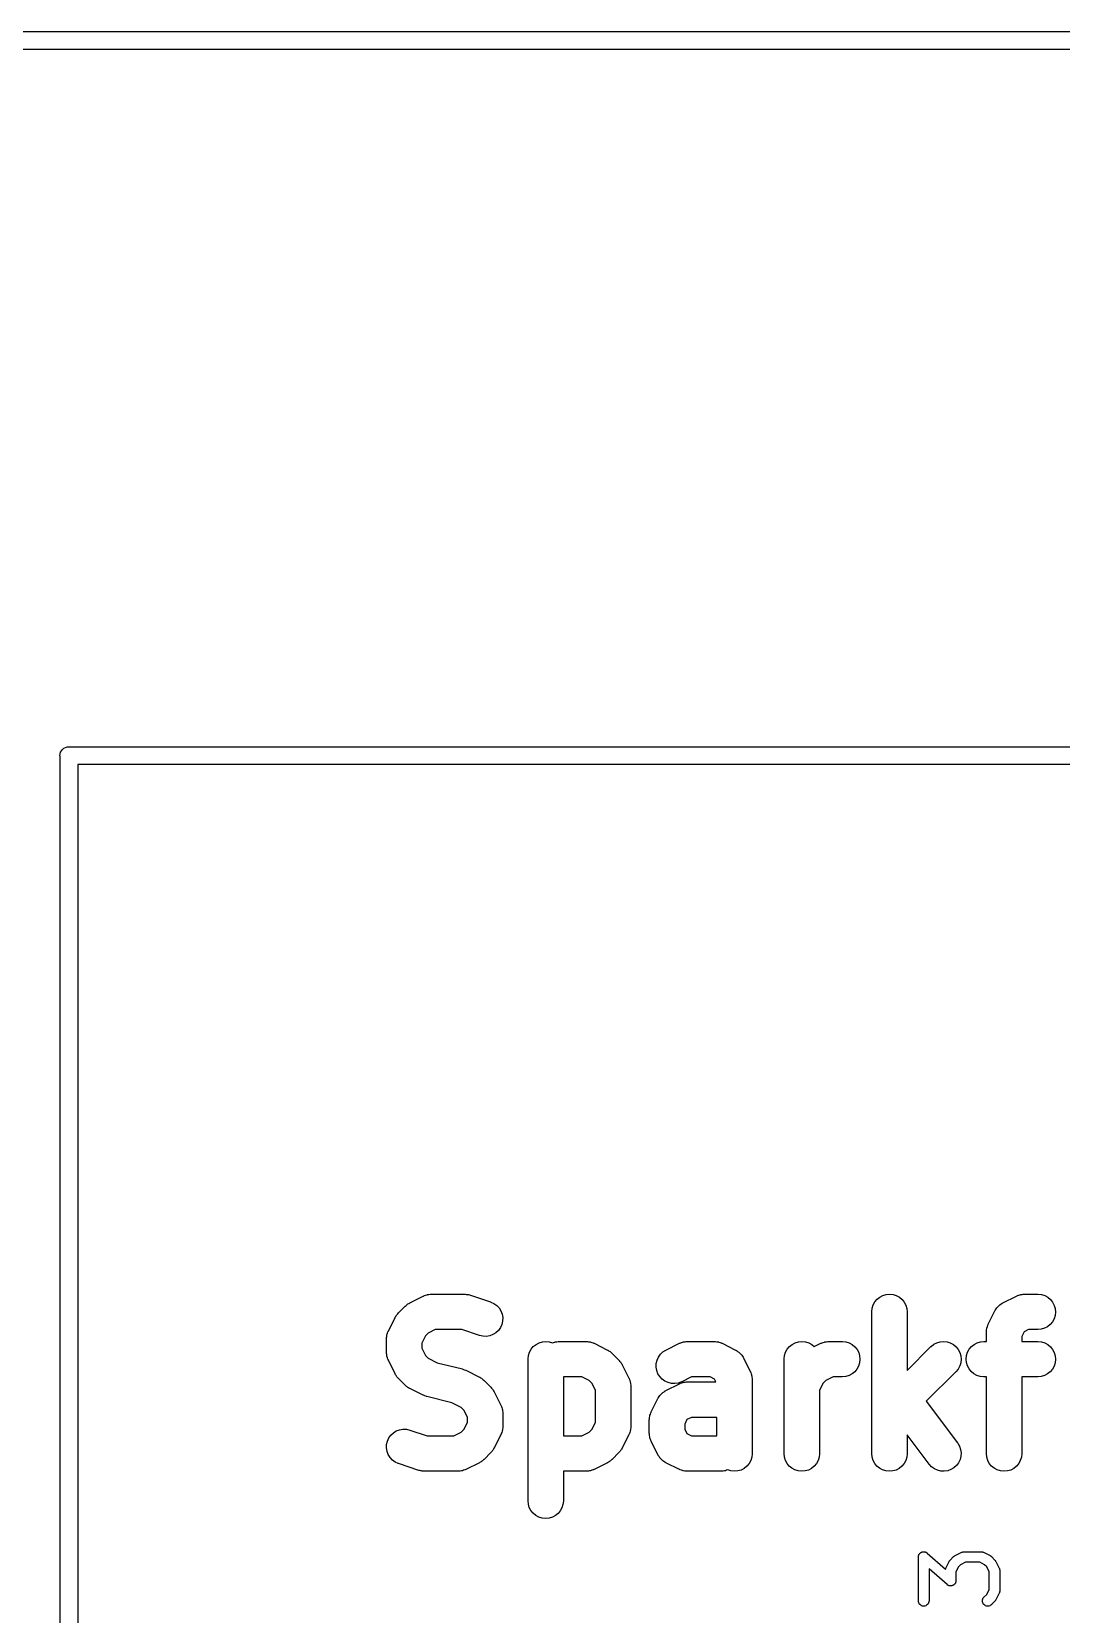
# Model space of a CAD drawing. Extents: x -0.43 to 1.15, y -0.05 to 0.65.
# Drawn here: x 0.2429 to 0.472, y 0.3 to 0.652 of the extents above; entities that cross this region are included whole.
import ezdxf

# ---------------------------------------------------------------- set-up
doc = ezdxf.new("R2010")
doc.units = 0
doc.header["$MEASUREMENT"] = 0
doc.layers.add('BLACK', color=7, linetype='CONTINUOUS')

msp = doc.modelspace()

# ---------------------------------------------------------------- linework, layer by layer
at = {"layer": 'BLACK', "linetype": 'CONTINUOUS'}
for p, q in [((-0.1499, 0.65197), (1.1499, 0.65197)), ((1.14803, 0.64803), (-0.14803, 0.64803)), ((0.25008, 0.49259), (0.25042, 0.49277)), ((0.25042, 0.49277), (0.25079, 0.49289)), ((0.25079, 0.49289), (0.25109, 0.49291)), ((0.25109, 0.49291), (0.25118, 0.49292)), ((0.25118, 0.49292), (0.25128, 0.49291)), ((0.25128, 0.49291), (0.60941, 0.49291)), ((0.2492, 0.49095), (0.24924, 0.49133)), ((0.24921, 0.49085), (0.2492, 0.49095)), ((0.24921, 0.10915), (0.24921, 0.49085)), ((0.24924, 0.49133), (0.24935, 0.4917)), ((0.24935, 0.4917), (0.24954, 0.49204)), ((0.24954, 0.49204), (0.24978, 0.49234)), ((0.24978, 0.49234), (0.25008, 0.49259)), ((0.60805, 0.48898), (0.25315, 0.48898)), ((0.25315, 0.48898), (0.25315, 0.11102)), ((0.32702, 0.36927), (0.33002, 0.37077)), ((0.33002, 0.37077), (0.33007, 0.37079)), ((0.33007, 0.37079), (0.33017, 0.37083)), ((0.33017, 0.37083), (0.33028, 0.37089)), ((0.33028, 0.37089), (0.33054, 0.37097)), ((0.33054, 0.37097), (0.33079, 0.37106)), ((0.33079, 0.37106), (0.3309, 0.37108)), ((0.3309, 0.37108), (0.33101, 0.37111)), ((0.33101, 0.37111), (0.33128, 0.37114)), ((0.33128, 0.37114), (0.33155, 0.37118)), ((0.33155, 0.37118), (0.33166, 0.37117)), ((0.33166, 0.37117), (0.33178, 0.37118)), ((0.33178, 0.37118), (0.33928, 0.37118)), ((0.33928, 0.37118), (0.33933, 0.37118)), ((0.33933, 0.37118), (0.33955, 0.37116)), ((0.33955, 0.37116), (0.33977, 0.37115)), ((0.33977, 0.37115), (0.33993, 0.37112)), ((0.33993, 0.37112), (0.34009, 0.3711)), ((0.34009, 0.3711), (0.34031, 0.37103)), ((0.34031, 0.37103), (0.34052, 0.37098)), ((0.34052, 0.37098), (0.34502, 0.36948)), ((0.43052, 0.36947), (0.43101, 0.37006)), ((0.43101, 0.37006), (0.43161, 0.37054)), ((0.43161, 0.37054), (0.43229, 0.3709)), ((0.43229, 0.3709), (0.43303, 0.37111)), ((0.43303, 0.37111), (0.43379, 0.37118)), ((0.43379, 0.37118), (0.43456, 0.3711)), ((0.43456, 0.3711), (0.43529, 0.37088)), ((0.43529, 0.37088), (0.43597, 0.37051)), ((0.43597, 0.37051), (0.43656, 0.37002)), ((0.43656, 0.37002), (0.43704, 0.36943)), ((0.459, 0.36927), (0.462, 0.37077)), ((0.462, 0.37077), (0.46205, 0.37079)), ((0.46205, 0.37079), (0.46216, 0.37083)), ((0.46216, 0.37083), (0.46226, 0.37089)), ((0.46226, 0.37089), (0.46252, 0.37097)), ((0.46252, 0.37097), (0.46277, 0.37106)), ((0.46277, 0.37106), (0.46288, 0.37108)), ((0.46288, 0.37108), (0.463, 0.37111)), ((0.463, 0.37111), (0.46326, 0.37114)), ((0.46326, 0.37114), (0.46353, 0.37118)), ((0.46353, 0.37118), (0.46364, 0.37117)), ((0.46364, 0.37117), (0.46376, 0.37118)), ((0.46376, 0.37118), (0.46676, 0.37118)), ((0.46676, 0.37118), (0.46681, 0.37118)), ((0.46681, 0.37118), (0.46758, 0.3711)), ((0.46758, 0.3711), (0.46831, 0.37087)), ((0.46831, 0.37087), (0.46898, 0.3705)), ((0.46898, 0.3705), (0.46957, 0.37)), ((0.46957, 0.37), (0.47006, 0.3694)), ((0.32376, 0.36601), (0.32378, 0.36606)), ((0.32378, 0.36606), (0.3239, 0.36624)), ((0.3239, 0.36624), (0.32401, 0.36644)), ((0.32401, 0.36644), (0.32411, 0.36656)), ((0.32411, 0.36656), (0.3242, 0.3667)), ((0.3242, 0.3667), (0.32435, 0.36686)), ((0.32435, 0.36686), (0.32449, 0.36703)), ((0.32449, 0.36703), (0.32599, 0.36853)), ((0.32599, 0.36853), (0.32603, 0.36857)), ((0.32603, 0.36857), (0.32621, 0.36871)), ((0.32621, 0.36871), (0.32637, 0.36886)), ((0.32637, 0.36886), (0.3265, 0.36895)), ((0.3265, 0.36895), (0.32663, 0.36905)), ((0.32663, 0.36905), (0.32683, 0.36915)), ((0.32683, 0.36915), (0.32702, 0.36927)), ((0.34502, 0.36948), (0.34507, 0.36946)), ((0.34507, 0.36946), (0.34577, 0.36914)), ((0.34577, 0.36914), (0.34639, 0.36869)), ((0.34639, 0.36869), (0.34691, 0.36813)), ((0.34691, 0.36813), (0.34731, 0.36747)), ((0.34731, 0.36747), (0.34758, 0.36675)), ((0.34758, 0.36675), (0.3477, 0.36599)), ((0.42983, 0.3673), (0.42991, 0.36807)), ((0.42983, 0.36725), (0.42983, 0.3673)), ((0.42983, 0.33575), (0.42983, 0.36725)), ((0.42991, 0.36807), (0.43015, 0.3688)), ((0.43015, 0.3688), (0.43052, 0.36947)), ((0.43704, 0.36943), (0.4374, 0.36875)), ((0.4374, 0.36875), (0.43763, 0.36801)), ((0.43763, 0.36801), (0.4377, 0.36725)), ((0.4377, 0.36725), (0.4377, 0.35426)), ((0.45574, 0.36451), (0.45724, 0.36751)), ((0.45724, 0.36751), (0.45726, 0.36756)), ((0.45726, 0.36756), (0.45731, 0.36763)), ((0.45731, 0.36763), (0.45735, 0.36771)), ((0.45735, 0.36771), (0.45752, 0.36795)), ((0.45752, 0.36795), (0.45768, 0.3682)), ((0.45768, 0.3682), (0.45774, 0.36826)), ((0.45774, 0.36826), (0.45779, 0.36833)), ((0.45779, 0.36833), (0.45801, 0.36854)), ((0.45801, 0.36854), (0.45822, 0.36875)), ((0.45822, 0.36875), (0.45829, 0.3688)), ((0.45829, 0.3688), (0.45835, 0.36886)), ((0.45835, 0.36886), (0.4586, 0.36902)), ((0.4586, 0.36902), (0.45885, 0.36919)), ((0.45885, 0.36919), (0.45893, 0.36922)), ((0.45893, 0.36922), (0.459, 0.36927)), ((0.47006, 0.3694), (0.47041, 0.36872)), ((0.47062, 0.36646), (0.47039, 0.36572)), ((0.47041, 0.36872), (0.47063, 0.36799)), ((0.4707, 0.36722), (0.47062, 0.36646)), ((0.47063, 0.36799), (0.4707, 0.36722)), ((0.32198, 0.36229), (0.32208, 0.36254)), ((0.32208, 0.36254), (0.32216, 0.3628)), ((0.32216, 0.3628), (0.32221, 0.3629)), ((0.32221, 0.3629), (0.32226, 0.36301)), ((0.32226, 0.36301), (0.32376, 0.36601)), ((0.33271, 0.36331), (0.33111, 0.36251)), ((0.33864, 0.36331), (0.33271, 0.36331)), ((0.34253, 0.36201), (0.33864, 0.36331)), ((0.34618, 0.36263), (0.34552, 0.36222)), ((0.34674, 0.36315), (0.34618, 0.36263)), ((0.34718, 0.36378), (0.34674, 0.36315)), ((0.3475, 0.36448), (0.34718, 0.36378)), ((0.34768, 0.36523), (0.3475, 0.36448)), ((0.3477, 0.36599), (0.34768, 0.36523)), ((0.45532, 0.3628), (0.45534, 0.36292)), ((0.45532, 0.36275), (0.45532, 0.3628)), ((0.45532, 0.36069), (0.45532, 0.36275)), ((0.45533, 0.36303), (0.45538, 0.3633)), ((0.45534, 0.36292), (0.45533, 0.36303)), ((0.45538, 0.3633), (0.45541, 0.36357)), ((0.45541, 0.36357), (0.45544, 0.36368)), ((0.45544, 0.36368), (0.45547, 0.36379)), ((0.45547, 0.36379), (0.45556, 0.36404)), ((0.45556, 0.36404), (0.45564, 0.3643)), ((0.45564, 0.3643), (0.4557, 0.3644)), ((0.4557, 0.3644), (0.45574, 0.36451)), ((0.4637, 0.36281), (0.4632, 0.36182)), ((0.46469, 0.36331), (0.4637, 0.36281)), ((0.46676, 0.36331), (0.46469, 0.36331)), ((0.46753, 0.36339), (0.46676, 0.36331)), ((0.46826, 0.36361), (0.46753, 0.36339)), ((0.46894, 0.36397), (0.46826, 0.36361)), ((0.46953, 0.36445), (0.46894, 0.36397)), ((0.47002, 0.36505), (0.46953, 0.36445)), ((0.47039, 0.36572), (0.47002, 0.36505)), ((0.32184, 0.3613), (0.32185, 0.36142)), ((0.32184, 0.36125), (0.32184, 0.3613)), ((0.32184, 0.35825), (0.32184, 0.36125)), ((0.32185, 0.36153), (0.3219, 0.3618)), ((0.32185, 0.36142), (0.32185, 0.36153)), ((0.3219, 0.3618), (0.32193, 0.36207)), ((0.32193, 0.36207), (0.32196, 0.36218)), ((0.32196, 0.36218), (0.32198, 0.36229)), ((0.33051, 0.36192), (0.32971, 0.36032)), ((0.32971, 0.36032), (0.32971, 0.35918)), ((0.32971, 0.35918), (0.33051, 0.35758)), ((0.33111, 0.36251), (0.33051, 0.36192)), ((0.34328, 0.36184), (0.34253, 0.36201)), ((0.34405, 0.36182), (0.34328, 0.36184)), ((0.34481, 0.36195), (0.34405, 0.36182)), ((0.34552, 0.36222), (0.34481, 0.36195)), ((0.35403, 0.35897), (0.35452, 0.35956)), ((0.35452, 0.35956), (0.35512, 0.36004)), ((0.35512, 0.36004), (0.3558, 0.3604)), ((0.3558, 0.3604), (0.35654, 0.36062)), ((0.35654, 0.36062), (0.3573, 0.36069)), ((0.3573, 0.36069), (0.35807, 0.36061)), ((0.35807, 0.36061), (0.35877, 0.36039)), ((0.35877, 0.36039), (0.35903, 0.36047)), ((0.35877, 0.36039), (0.35877, 0.36039)), ((0.35903, 0.36047), (0.35928, 0.36056)), ((0.35928, 0.36056), (0.3594, 0.36058)), ((0.3594, 0.36058), (0.35951, 0.36061)), ((0.35951, 0.36061), (0.35978, 0.36064)), ((0.35978, 0.36064), (0.36004, 0.36068)), ((0.36004, 0.36068), (0.36016, 0.36068)), ((0.36016, 0.36068), (0.36027, 0.36069)), ((0.36027, 0.36069), (0.36627, 0.36069)), ((0.36627, 0.36069), (0.36633, 0.36069)), ((0.36633, 0.36069), (0.36644, 0.36067)), ((0.36644, 0.36067), (0.36656, 0.36068)), ((0.36656, 0.36068), (0.36682, 0.36063)), ((0.36682, 0.36063), (0.36709, 0.3606)), ((0.36709, 0.3606), (0.3672, 0.36057)), ((0.3672, 0.36057), (0.36732, 0.36055)), ((0.36732, 0.36055), (0.36757, 0.36045)), ((0.36757, 0.36045), (0.36782, 0.36037)), ((0.36782, 0.36037), (0.36793, 0.36031)), ((0.36793, 0.36031), (0.36803, 0.36027)), ((0.36803, 0.36027), (0.37103, 0.35877)), ((0.38401, 0.35877), (0.38701, 0.36027)), ((0.38701, 0.36027), (0.38706, 0.36029)), ((0.38706, 0.36029), (0.38717, 0.36034)), ((0.38717, 0.36034), (0.38727, 0.36039)), ((0.38727, 0.36039), (0.38753, 0.36047)), ((0.38753, 0.36047), (0.38778, 0.36056)), ((0.38778, 0.36056), (0.38789, 0.36058)), ((0.38789, 0.36058), (0.388, 0.36061)), ((0.388, 0.36061), (0.38827, 0.36064)), ((0.38827, 0.36064), (0.38854, 0.36068)), ((0.38854, 0.36068), (0.38865, 0.36068)), ((0.38865, 0.36068), (0.38877, 0.36069)), ((0.38877, 0.36069), (0.39477, 0.36069)), ((0.39477, 0.36069), (0.39482, 0.36069)), ((0.39482, 0.36069), (0.39494, 0.36067)), ((0.39494, 0.36067), (0.39505, 0.36068)), ((0.39505, 0.36068), (0.39532, 0.36063)), ((0.39532, 0.36063), (0.39559, 0.3606)), ((0.39559, 0.3606), (0.3957, 0.36057)), ((0.3957, 0.36057), (0.39581, 0.36055)), ((0.39581, 0.36055), (0.39606, 0.36045)), ((0.39606, 0.36045), (0.39632, 0.36037)), ((0.39632, 0.36037), (0.39642, 0.36031)), ((0.39642, 0.36031), (0.39653, 0.36027)), ((0.39653, 0.36027), (0.39953, 0.35877)), ((0.41102, 0.35897), (0.41151, 0.35956)), ((0.41151, 0.35956), (0.41211, 0.36004)), ((0.41211, 0.36004), (0.41279, 0.3604)), ((0.41279, 0.3604), (0.41353, 0.36062)), ((0.41353, 0.36062), (0.41429, 0.36069)), ((0.41429, 0.36069), (0.41506, 0.36061)), ((0.41506, 0.36061), (0.41579, 0.36038)), ((0.41579, 0.36038), (0.41647, 0.36001)), ((0.41647, 0.36001), (0.41704, 0.35954)), ((0.41704, 0.35954), (0.41851, 0.36027)), ((0.41851, 0.36027), (0.41856, 0.36029)), ((0.41856, 0.36029), (0.41866, 0.36034)), ((0.41866, 0.36034), (0.41877, 0.36039)), ((0.41877, 0.36039), (0.41902, 0.36047)), ((0.41902, 0.36047), (0.41928, 0.36056)), ((0.41928, 0.36056), (0.41939, 0.36058)), ((0.41939, 0.36058), (0.4195, 0.36061)), ((0.4195, 0.36061), (0.41977, 0.36064)), ((0.41977, 0.36064), (0.42003, 0.36068)), ((0.42003, 0.36068), (0.42015, 0.36068)), ((0.42015, 0.36068), (0.42027, 0.36069)), ((0.42027, 0.36069), (0.42327, 0.36069)), ((0.42327, 0.36069), (0.42332, 0.36069)), ((0.42332, 0.36069), (0.42408, 0.3606)), ((0.42408, 0.3606), (0.42482, 0.36037)), ((0.42482, 0.36037), (0.42549, 0.36)), ((0.42549, 0.36), (0.42608, 0.3595)), ((0.42608, 0.3595), (0.42656, 0.3589)), ((0.4377, 0.35426), (0.44298, 0.35953)), ((0.44298, 0.35953), (0.44302, 0.35957)), ((0.44302, 0.35957), (0.44362, 0.36005)), ((0.44362, 0.36005), (0.4443, 0.3604)), ((0.4443, 0.3604), (0.44504, 0.36062)), ((0.44504, 0.36062), (0.4458, 0.36069)), ((0.4458, 0.36069), (0.44657, 0.3606)), ((0.44657, 0.3606), (0.4473, 0.36037)), ((0.4473, 0.36037), (0.44798, 0.36001)), ((0.44798, 0.36001), (0.44857, 0.35951)), ((0.44857, 0.35951), (0.44905, 0.35892)), ((0.4515, 0.35895), (0.45199, 0.35954)), ((0.45199, 0.35954), (0.45258, 0.36003)), ((0.45258, 0.36003), (0.45326, 0.36039)), ((0.45326, 0.36039), (0.454, 0.36061)), ((0.454, 0.36061), (0.45476, 0.36069)), ((0.45476, 0.36069), (0.45532, 0.36069)), ((0.4632, 0.36182), (0.4632, 0.36069)), ((0.4632, 0.36069), (0.46676, 0.36069)), ((0.46676, 0.36069), (0.46681, 0.36069)), ((0.46681, 0.36069), (0.46758, 0.3606)), ((0.46758, 0.3606), (0.46831, 0.36037)), ((0.46831, 0.36037), (0.46898, 0.36)), ((0.46898, 0.36), (0.46957, 0.3595)), ((0.46957, 0.3595), (0.47006, 0.3589)), ((0.32185, 0.35813), (0.32184, 0.35825)), ((0.32185, 0.35802), (0.32185, 0.35813)), ((0.32189, 0.35775), (0.32185, 0.35802)), ((0.32192, 0.35748), (0.32189, 0.35775)), ((0.32195, 0.35737), (0.32192, 0.35748)), ((0.32197, 0.35726), (0.32195, 0.35737)), ((0.32206, 0.35701), (0.32197, 0.35726)), ((0.32214, 0.35675), (0.32206, 0.35701)), ((0.32219, 0.35665), (0.32214, 0.35675)), ((0.32223, 0.35654), (0.32219, 0.35665)), ((0.32226, 0.35649), (0.32223, 0.35654)), ((0.32376, 0.35349), (0.32226, 0.35649)), ((0.33051, 0.35758), (0.33111, 0.35698)), ((0.33111, 0.35698), (0.33315, 0.35596)), ((0.33315, 0.35596), (0.33873, 0.35457)), ((0.35334, 0.3568), (0.35342, 0.35757)), ((0.35334, 0.35675), (0.35334, 0.3568)), ((0.35334, 0.32525), (0.35334, 0.35675)), ((0.35342, 0.35757), (0.35365, 0.3583)), ((0.35365, 0.3583), (0.35403, 0.35897)), ((0.37103, 0.35877), (0.37108, 0.35875)), ((0.37108, 0.35875), (0.37127, 0.35863)), ((0.37127, 0.35863), (0.37146, 0.35852)), ((0.37146, 0.35852), (0.37159, 0.35842)), ((0.37159, 0.35842), (0.37173, 0.35833)), ((0.37173, 0.35833), (0.37189, 0.35817)), ((0.37189, 0.35817), (0.37206, 0.35803)), ((0.37206, 0.35803), (0.37356, 0.35653)), ((0.37356, 0.35653), (0.3736, 0.35649)), ((0.3736, 0.35649), (0.37373, 0.35632)), ((0.37373, 0.35632), (0.37389, 0.35616)), ((0.37389, 0.35616), (0.37397, 0.35602)), ((0.37397, 0.35602), (0.37407, 0.35589)), ((0.37407, 0.35589), (0.37418, 0.3557)), ((0.37418, 0.3557), (0.37429, 0.35551)), ((0.37429, 0.35551), (0.37579, 0.35251)), ((0.38184, 0.35499), (0.38187, 0.35576)), ((0.38187, 0.35576), (0.38204, 0.35651)), ((0.38204, 0.35651), (0.38236, 0.35721)), ((0.38236, 0.35721), (0.3828, 0.35783)), ((0.3828, 0.35783), (0.38336, 0.35836)), ((0.38336, 0.35836), (0.38401, 0.35877)), ((0.39953, 0.35877), (0.39958, 0.35875)), ((0.39958, 0.35875), (0.39965, 0.3587)), ((0.39965, 0.3587), (0.39973, 0.35867)), ((0.39973, 0.35867), (0.39997, 0.35849)), ((0.39997, 0.35849), (0.40022, 0.35833)), ((0.40022, 0.35833), (0.40028, 0.35827)), ((0.40028, 0.35827), (0.40035, 0.35822)), ((0.40035, 0.35822), (0.40056, 0.358)), ((0.40056, 0.358), (0.40077, 0.35779)), ((0.40077, 0.35779), (0.40082, 0.35772)), ((0.40082, 0.35772), (0.40088, 0.35766)), ((0.40088, 0.35766), (0.40104, 0.35741)), ((0.40104, 0.35741), (0.40121, 0.35716)), ((0.40121, 0.35716), (0.40125, 0.35708)), ((0.40125, 0.35708), (0.40129, 0.35701)), ((0.40129, 0.35701), (0.40279, 0.35401)), ((0.41033, 0.3568), (0.41042, 0.35757)), ((0.41033, 0.35675), (0.41033, 0.3568)), ((0.41033, 0.33575), (0.41033, 0.35675)), ((0.41042, 0.35757), (0.41065, 0.3583)), ((0.41065, 0.3583), (0.41102, 0.35897)), ((0.42656, 0.3589), (0.42692, 0.35822)), ((0.42712, 0.35596), (0.4269, 0.35522)), ((0.42692, 0.35822), (0.42713, 0.35749)), ((0.4272, 0.35672), (0.42712, 0.35596)), ((0.42713, 0.35749), (0.4272, 0.35672)), ((0.44905, 0.35892), (0.44941, 0.35824)), ((0.44962, 0.35597), (0.4494, 0.35524)), ((0.44941, 0.35824), (0.44963, 0.3575)), ((0.4497, 0.35674), (0.44962, 0.35597)), ((0.44963, 0.3575), (0.4497, 0.35674)), ((0.45082, 0.35678), (0.45091, 0.35754)), ((0.45089, 0.35601), (0.45082, 0.35678)), ((0.45111, 0.35527), (0.45089, 0.35601)), ((0.45091, 0.35754), (0.45113, 0.35828)), ((0.45113, 0.35828), (0.4515, 0.35895)), ((0.47006, 0.3589), (0.47041, 0.35822)), ((0.47062, 0.35596), (0.47039, 0.35522)), ((0.47041, 0.35822), (0.47063, 0.35749)), ((0.4707, 0.35672), (0.47062, 0.35596)), ((0.47063, 0.35749), (0.4707, 0.35672)), ((0.32387, 0.3533), (0.32376, 0.35349)), ((0.32398, 0.35311), (0.32387, 0.3533)), ((0.32408, 0.35298), (0.32398, 0.35311)), ((0.32417, 0.35284), (0.32408, 0.35298)), ((0.32432, 0.35268), (0.32417, 0.35284)), ((0.32445, 0.35251), (0.32432, 0.35268)), ((0.32449, 0.35246), (0.32445, 0.35251)), ((0.32599, 0.35097), (0.32449, 0.35246)), ((0.33873, 0.35457), (0.33879, 0.35456)), ((0.33879, 0.35456), (0.3388, 0.35455)), ((0.3388, 0.35455), (0.33882, 0.35455)), ((0.33882, 0.35455), (0.33916, 0.35441)), ((0.33916, 0.35441), (0.33951, 0.35429)), ((0.33951, 0.35429), (0.33952, 0.35428)), ((0.33952, 0.35428), (0.33954, 0.35427)), ((0.33954, 0.35427), (0.34254, 0.35277)), ((0.34254, 0.35277), (0.34259, 0.35275)), ((0.34259, 0.35275), (0.34277, 0.35263)), ((0.34277, 0.35263), (0.34297, 0.35252)), ((0.34297, 0.35252), (0.34309, 0.35242)), ((0.34309, 0.35242), (0.34323, 0.35233)), ((0.34323, 0.35233), (0.34339, 0.35217)), ((0.34339, 0.35217), (0.34356, 0.35203)), ((0.34356, 0.35203), (0.34506, 0.35053)), ((0.36121, 0.35281), (0.36121, 0.33969)), ((0.36534, 0.35281), (0.36121, 0.35281)), ((0.36694, 0.35201), (0.36534, 0.35281)), ((0.36754, 0.35142), (0.36694, 0.35201)), ((0.37579, 0.35251), (0.37582, 0.35246)), ((0.37582, 0.35246), (0.37586, 0.35235)), ((0.37586, 0.35235), (0.37591, 0.35225)), ((0.37591, 0.35225), (0.37599, 0.35199)), ((0.37599, 0.35199), (0.37608, 0.35174)), ((0.38197, 0.35423), (0.38184, 0.35499)), ((0.38224, 0.35351), (0.38197, 0.35423)), ((0.38264, 0.35286), (0.38224, 0.35351)), ((0.38316, 0.3523), (0.38264, 0.35286)), ((0.38379, 0.35185), (0.38316, 0.3523)), ((0.3897, 0.35281), (0.38753, 0.35173)), ((0.39384, 0.35281), (0.3897, 0.35281)), ((0.39483, 0.35231), (0.39384, 0.35281)), ((0.39515, 0.35169), (0.39483, 0.35231)), ((0.40279, 0.35401), (0.40281, 0.35396)), ((0.40281, 0.35396), (0.40285, 0.35385)), ((0.40285, 0.35385), (0.40291, 0.35375)), ((0.40291, 0.35375), (0.40299, 0.35349)), ((0.40299, 0.35349), (0.40308, 0.35324)), ((0.40308, 0.35324), (0.4031, 0.35313)), ((0.4031, 0.35313), (0.40313, 0.35301)), ((0.40313, 0.35301), (0.40316, 0.35275)), ((0.40316, 0.35275), (0.4032, 0.35248)), ((0.4032, 0.35248), (0.4032, 0.35236)), ((0.4032, 0.35236), (0.40321, 0.35225)), ((0.40321, 0.35225), (0.40321, 0.33575)), ((0.4196, 0.35201), (0.419, 0.35142)), ((0.4212, 0.35281), (0.4196, 0.35201)), ((0.42327, 0.35281), (0.4212, 0.35281)), ((0.42403, 0.35289), (0.42327, 0.35281)), ((0.42477, 0.35311), (0.42403, 0.35289)), ((0.42545, 0.35347), (0.42477, 0.35311)), ((0.42604, 0.35396), (0.42545, 0.35347)), ((0.42653, 0.35455), (0.42604, 0.35396)), ((0.4269, 0.35522), (0.42653, 0.35455)), ((0.44855, 0.35396), (0.44196, 0.34738)), ((0.44904, 0.35456), (0.44855, 0.35396)), ((0.4494, 0.35524), (0.44904, 0.35456)), ((0.45147, 0.35459), (0.45111, 0.35527)), ((0.45195, 0.354), (0.45147, 0.35459)), ((0.45254, 0.3535), (0.45195, 0.354)), ((0.45321, 0.35313), (0.45254, 0.3535)), ((0.45394, 0.3529), (0.45321, 0.35313)), ((0.45471, 0.35281), (0.45394, 0.3529)), ((0.45476, 0.35281), (0.45471, 0.35281)), ((0.45532, 0.35281), (0.45476, 0.35281)), ((0.45532, 0.33575), (0.45532, 0.35281)), ((0.46676, 0.35281), (0.4632, 0.35281)), ((0.4632, 0.35281), (0.4632, 0.33575)), ((0.46753, 0.35289), (0.46676, 0.35281)), ((0.46826, 0.35311), (0.46753, 0.35289)), ((0.46894, 0.35347), (0.46826, 0.35311)), ((0.46953, 0.35396), (0.46894, 0.35347)), ((0.47002, 0.35455), (0.46953, 0.35396)), ((0.47039, 0.35522), (0.47002, 0.35455)), ((0.32616, 0.35082), (0.32599, 0.35097)), ((0.32632, 0.35067), (0.32616, 0.35082)), ((0.32646, 0.35058), (0.32632, 0.35067)), ((0.32659, 0.35048), (0.32646, 0.35058)), ((0.32678, 0.35037), (0.32659, 0.35048)), ((0.32697, 0.35025), (0.32678, 0.35037)), ((0.32702, 0.35023), (0.32697, 0.35025)), ((0.33002, 0.34873), (0.32702, 0.35023)), ((0.33003, 0.34872), (0.33002, 0.34873)), ((0.33005, 0.34871), (0.33003, 0.34872)), ((0.33039, 0.34858), (0.33005, 0.34871)), ((0.33073, 0.34845), (0.33039, 0.34858)), ((0.33075, 0.34845), (0.33073, 0.34845)), ((0.33077, 0.34844), (0.33075, 0.34845)), ((0.34506, 0.35053), (0.3451, 0.3505)), ((0.3451, 0.3505), (0.34524, 0.35032)), ((0.34524, 0.35032), (0.34539, 0.35016)), ((0.34539, 0.35016), (0.34548, 0.35002)), ((0.34548, 0.35002), (0.34558, 0.3499)), ((0.34558, 0.3499), (0.34568, 0.3497)), ((0.34568, 0.3497), (0.3458, 0.34951)), ((0.3458, 0.34951), (0.3473, 0.34651)), ((0.36834, 0.34982), (0.36754, 0.35142)), ((0.36834, 0.34268), (0.36834, 0.34982)), ((0.37608, 0.35174), (0.3761, 0.35163)), ((0.3761, 0.35163), (0.37613, 0.35152)), ((0.37613, 0.35152), (0.37616, 0.35125)), ((0.37616, 0.35125), (0.3762, 0.35098)), ((0.3762, 0.35098), (0.3762, 0.35086)), ((0.3762, 0.35086), (0.37621, 0.35075)), ((0.37621, 0.35075), (0.37621, 0.34175)), ((0.38236, 0.34821), (0.38253, 0.34845)), ((0.38253, 0.34845), (0.38269, 0.3487)), ((0.38269, 0.3487), (0.38275, 0.34877)), ((0.38275, 0.34877), (0.3828, 0.34884)), ((0.3828, 0.34884), (0.38302, 0.34904)), ((0.38302, 0.34904), (0.38323, 0.34926)), ((0.38323, 0.34926), (0.3833, 0.3493)), ((0.3833, 0.3493), (0.38336, 0.34936)), ((0.38336, 0.34936), (0.38361, 0.34952)), ((0.38361, 0.34952), (0.38386, 0.34969)), ((0.38449, 0.35153), (0.38379, 0.35185)), ((0.38386, 0.34969), (0.38394, 0.34973)), ((0.38394, 0.34973), (0.38401, 0.34977)), ((0.38401, 0.34977), (0.38701, 0.35127)), ((0.38523, 0.35135), (0.38449, 0.35153)), ((0.386, 0.35132), (0.38523, 0.35135)), ((0.38676, 0.35144), (0.386, 0.35132)), ((0.38748, 0.3517), (0.38676, 0.35144)), ((0.38701, 0.35127), (0.38706, 0.3513)), ((0.38706, 0.3513), (0.38717, 0.35134)), ((0.38717, 0.35134), (0.38727, 0.35139)), ((0.38727, 0.35139), (0.38753, 0.35147)), ((0.38753, 0.35173), (0.38748, 0.3517)), ((0.38753, 0.35147), (0.38778, 0.35156)), ((0.38778, 0.35156), (0.38789, 0.35158)), ((0.38789, 0.35158), (0.388, 0.35161)), ((0.388, 0.35161), (0.38827, 0.35164)), ((0.38827, 0.35164), (0.38854, 0.35168)), ((0.38854, 0.35168), (0.38865, 0.35168)), ((0.38865, 0.35168), (0.38877, 0.35169)), ((0.38877, 0.35169), (0.39515, 0.35169)), ((0.419, 0.35142), (0.4182, 0.34982)), ((0.4182, 0.34982), (0.4182, 0.33575)), ((0.33082, 0.34843), (0.33077, 0.34844)), ((0.3364, 0.34703), (0.33082, 0.34843)), ((0.33844, 0.34601), (0.3364, 0.34703)), ((0.33904, 0.34542), (0.33844, 0.34601)), ((0.33984, 0.34382), (0.33904, 0.34542)), ((0.3473, 0.34651), (0.34732, 0.34646)), ((0.34732, 0.34646), (0.34736, 0.34635)), ((0.34736, 0.34635), (0.34742, 0.34625)), ((0.34742, 0.34625), (0.34749, 0.34599)), ((0.34749, 0.34599), (0.34759, 0.34574)), ((0.34759, 0.34574), (0.3476, 0.34563)), ((0.3476, 0.34563), (0.34764, 0.34552)), ((0.34764, 0.34552), (0.34766, 0.34525)), ((0.34766, 0.34525), (0.34771, 0.34498)), ((0.34771, 0.34498), (0.3477, 0.34487)), ((0.38071, 0.3449), (0.38075, 0.34501)), ((0.38075, 0.34501), (0.38225, 0.34801)), ((0.38225, 0.34801), (0.38227, 0.34806)), ((0.38227, 0.34806), (0.38232, 0.34813)), ((0.38232, 0.34813), (0.38236, 0.34821)), ((0.44196, 0.34738), (0.44891, 0.33811)), ((0.33904, 0.34108), (0.33984, 0.34268)), ((0.33984, 0.34268), (0.33984, 0.34382)), ((0.3477, 0.34147), (0.34766, 0.3412)), ((0.3477, 0.34487), (0.34771, 0.34475)), ((0.34771, 0.3417), (0.3477, 0.34158)), ((0.3477, 0.34158), (0.3477, 0.34147)), ((0.34771, 0.34475), (0.34771, 0.34175)), ((0.34771, 0.34175), (0.34771, 0.3417)), ((0.36754, 0.34108), (0.36834, 0.34268)), ((0.3762, 0.34147), (0.37615, 0.3412)), ((0.37621, 0.3417), (0.3762, 0.34158)), ((0.3762, 0.34158), (0.3762, 0.34147)), ((0.37621, 0.34175), (0.37621, 0.3417)), ((0.38033, 0.34331), (0.38035, 0.34342)), ((0.38033, 0.34325), (0.38033, 0.34331)), ((0.38033, 0.34025), (0.38033, 0.34325)), ((0.38034, 0.34354), (0.38039, 0.3438)), ((0.38035, 0.34342), (0.38034, 0.34354)), ((0.38039, 0.3438), (0.38042, 0.34407)), ((0.38042, 0.34407), (0.38045, 0.34418)), ((0.38045, 0.34418), (0.38047, 0.34429)), ((0.38047, 0.34429), (0.38057, 0.34454)), ((0.38057, 0.34454), (0.38065, 0.3448)), ((0.38065, 0.3448), (0.38071, 0.3449)), ((0.38871, 0.34332), (0.38821, 0.34232)), ((0.38821, 0.34232), (0.38821, 0.34118)), ((0.3897, 0.34381), (0.38871, 0.34332)), ((0.39533, 0.34381), (0.3897, 0.34381)), ((0.39533, 0.33969), (0.39533, 0.34381)), ((0.32188, 0.33777), (0.32205, 0.33852)), ((0.32205, 0.33852), (0.32237, 0.33922)), ((0.32237, 0.33922), (0.32282, 0.33985)), ((0.32282, 0.33985), (0.32338, 0.34037)), ((0.32338, 0.34037), (0.32403, 0.34078)), ((0.32403, 0.34078), (0.32475, 0.34105)), ((0.32475, 0.34105), (0.32551, 0.34118)), ((0.32551, 0.34118), (0.32627, 0.34116)), ((0.32627, 0.34116), (0.32702, 0.34099)), ((0.32702, 0.34099), (0.33092, 0.33969)), ((0.33092, 0.33969), (0.33685, 0.33969)), ((0.33685, 0.33969), (0.33844, 0.34049)), ((0.33844, 0.34049), (0.33904, 0.34108)), ((0.3473, 0.33999), (0.3458, 0.33699)), ((0.34734, 0.3401), (0.3473, 0.33999)), ((0.34739, 0.3402), (0.34734, 0.3401)), ((0.34748, 0.34046), (0.34739, 0.3402)), ((0.34757, 0.34071), (0.34748, 0.34046)), ((0.34759, 0.34082), (0.34757, 0.34071)), ((0.34763, 0.34093), (0.34759, 0.34082)), ((0.34766, 0.3412), (0.34763, 0.34093)), ((0.36121, 0.33969), (0.36534, 0.33969)), ((0.36534, 0.33969), (0.36694, 0.34049)), ((0.36694, 0.34049), (0.36754, 0.34108)), ((0.37579, 0.33999), (0.37429, 0.33699)), ((0.37583, 0.3401), (0.37579, 0.33999)), ((0.37589, 0.3402), (0.37583, 0.3401)), ((0.37597, 0.34046), (0.37589, 0.3402)), ((0.37607, 0.34071), (0.37597, 0.34046)), ((0.37609, 0.34082), (0.37607, 0.34071)), ((0.37612, 0.34093), (0.37609, 0.34082)), ((0.37615, 0.3412), (0.37612, 0.34093)), ((0.38034, 0.34014), (0.38033, 0.34025)), ((0.38034, 0.34002), (0.38034, 0.34014)), ((0.38038, 0.33975), (0.38034, 0.34002)), ((0.38041, 0.33949), (0.38038, 0.33975)), ((0.38044, 0.33937), (0.38041, 0.33949)), ((0.38046, 0.33926), (0.38044, 0.33937)), ((0.38055, 0.33901), (0.38046, 0.33926)), ((0.38063, 0.33875), (0.38055, 0.33901)), ((0.38068, 0.33865), (0.38063, 0.33875)), ((0.38072, 0.33854), (0.38068, 0.33865)), ((0.38075, 0.33849), (0.38072, 0.33854)), ((0.38225, 0.33549), (0.38075, 0.33849)), ((0.38821, 0.34118), (0.38871, 0.34019)), ((0.38871, 0.34019), (0.3897, 0.33969)), ((0.3897, 0.33969), (0.39533, 0.33969)), ((0.44261, 0.33339), (0.4377, 0.33994)), ((0.4377, 0.33994), (0.4377, 0.33575)), ((0.44891, 0.33811), (0.44894, 0.33807)), ((0.44894, 0.33807), (0.44933, 0.33741)), ((0.32185, 0.33701), (0.32188, 0.33777)), ((0.32197, 0.33625), (0.32185, 0.33701)), ((0.32224, 0.33553), (0.32197, 0.33625)), ((0.32264, 0.33487), (0.32224, 0.33553)), ((0.32316, 0.33431), (0.32264, 0.33487)), ((0.34352, 0.33443), (0.34335, 0.33429)), ((0.34356, 0.33447), (0.34352, 0.33443)), ((0.34506, 0.33597), (0.34356, 0.33447)), ((0.3452, 0.33614), (0.34506, 0.33597)), ((0.34535, 0.3363), (0.3452, 0.33614)), ((0.34544, 0.33643), (0.34535, 0.3363)), ((0.34555, 0.33656), (0.34544, 0.33643)), ((0.34565, 0.33676), (0.34555, 0.33656)), ((0.34577, 0.33694), (0.34565, 0.33676)), ((0.3458, 0.33699), (0.34577, 0.33694)), ((0.37202, 0.33443), (0.37184, 0.33429)), ((0.37206, 0.33447), (0.37202, 0.33443)), ((0.37356, 0.33597), (0.37206, 0.33447)), ((0.3737, 0.33614), (0.37356, 0.33597)), ((0.37385, 0.3363), (0.3737, 0.33614)), ((0.37394, 0.33643), (0.37385, 0.3363)), ((0.37404, 0.33656), (0.37394, 0.33643)), ((0.37415, 0.33676), (0.37404, 0.33656)), ((0.37427, 0.33694), (0.37415, 0.33676)), ((0.37429, 0.33699), (0.37427, 0.33694)), ((0.38229, 0.33542), (0.38225, 0.33549)), ((0.38233, 0.33534), (0.38229, 0.33542)), ((0.3825, 0.33509), (0.38233, 0.33534)), ((0.38266, 0.33484), (0.3825, 0.33509)), ((0.38272, 0.33478), (0.38266, 0.33484)), ((0.38277, 0.33471), (0.38272, 0.33478)), ((0.38298, 0.3345), (0.38277, 0.33471)), ((0.38319, 0.33428), (0.38298, 0.3345)), ((0.40312, 0.33493), (0.40289, 0.3342)), ((0.4032, 0.3357), (0.40312, 0.33493)), ((0.40321, 0.33575), (0.4032, 0.3357)), ((0.41041, 0.33499), (0.41033, 0.33575)), ((0.41063, 0.33425), (0.41041, 0.33499)), ((0.41812, 0.33493), (0.41789, 0.3342)), ((0.4182, 0.3357), (0.41812, 0.33493)), ((0.4182, 0.33575), (0.4182, 0.3357)), ((0.4299, 0.33499), (0.42983, 0.33575)), ((0.43012, 0.33425), (0.4299, 0.33499)), ((0.43762, 0.33493), (0.43738, 0.3342)), ((0.4377, 0.3357), (0.43762, 0.33493)), ((0.4377, 0.33575), (0.4377, 0.3357)), ((0.44946, 0.33441), (0.44913, 0.33372)), ((0.44933, 0.33741), (0.44959, 0.33668)), ((0.44965, 0.33515), (0.44946, 0.33441)), ((0.44959, 0.33668), (0.4497, 0.33592)), ((0.4497, 0.33592), (0.44965, 0.33515)), ((0.4554, 0.33499), (0.45532, 0.33575)), ((0.45562, 0.33425), (0.4554, 0.33499)), ((0.46311, 0.33493), (0.46288, 0.3342)), ((0.4632, 0.3357), (0.46311, 0.33493)), ((0.4632, 0.33575), (0.4632, 0.3357)), ((0.32378, 0.33386), (0.32316, 0.33431)), ((0.32448, 0.33353), (0.32378, 0.33386)), ((0.32453, 0.33352), (0.32448, 0.33353)), ((0.32903, 0.33202), (0.32453, 0.33352)), ((0.32925, 0.33197), (0.32903, 0.33202)), ((0.32946, 0.3319), (0.32925, 0.33197)), ((0.32962, 0.33188), (0.32946, 0.3319)), ((0.32978, 0.33185), (0.32962, 0.33188)), ((0.33, 0.33184), (0.32978, 0.33185)), ((0.33022, 0.33182), (0.33, 0.33184)), ((0.33028, 0.33182), (0.33022, 0.33182)), ((0.33778, 0.33182), (0.33028, 0.33182)), ((0.33789, 0.33183), (0.33778, 0.33182)), ((0.33801, 0.33182), (0.33789, 0.33183)), ((0.33827, 0.33186), (0.33801, 0.33182)), ((0.33854, 0.33189), (0.33827, 0.33186)), ((0.33865, 0.33192), (0.33854, 0.33189)), ((0.33877, 0.33194), (0.33865, 0.33192)), ((0.33902, 0.33203), (0.33877, 0.33194)), ((0.33928, 0.33211), (0.33902, 0.33203)), ((0.33938, 0.33217), (0.33928, 0.33211)), ((0.33949, 0.33221), (0.33938, 0.33217)), ((0.33954, 0.33223), (0.33949, 0.33221)), ((0.34254, 0.33373), (0.33954, 0.33223)), ((0.34272, 0.33385), (0.34254, 0.33373)), ((0.34292, 0.33395), (0.34272, 0.33385)), ((0.34305, 0.33405), (0.34292, 0.33395)), ((0.34319, 0.33414), (0.34305, 0.33405)), ((0.34335, 0.33429), (0.34319, 0.33414)), ((0.36627, 0.33182), (0.36121, 0.33182)), ((0.36121, 0.33182), (0.36121, 0.32525)), ((0.36639, 0.33183), (0.36627, 0.33182)), ((0.3665, 0.33182), (0.36639, 0.33183)), ((0.36677, 0.33186), (0.3665, 0.33182)), ((0.36704, 0.33189), (0.36677, 0.33186)), ((0.36715, 0.33192), (0.36704, 0.33189)), ((0.36726, 0.33194), (0.36715, 0.33192)), ((0.36751, 0.33203), (0.36726, 0.33194)), ((0.36777, 0.33211), (0.36751, 0.33203)), ((0.36788, 0.33217), (0.36777, 0.33211)), ((0.36798, 0.33221), (0.36788, 0.33217)), ((0.36803, 0.33223), (0.36798, 0.33221)), ((0.37103, 0.33373), (0.36803, 0.33223)), ((0.37122, 0.33385), (0.37103, 0.33373)), ((0.37142, 0.33395), (0.37122, 0.33385)), ((0.37155, 0.33405), (0.37142, 0.33395)), ((0.37168, 0.33414), (0.37155, 0.33405)), ((0.37184, 0.33429), (0.37168, 0.33414)), ((0.38326, 0.33423), (0.38319, 0.33428)), ((0.38332, 0.33417), (0.38326, 0.33423)), ((0.38357, 0.33401), (0.38332, 0.33417)), ((0.38381, 0.33384), (0.38357, 0.33401)), ((0.38389, 0.3338), (0.38381, 0.33384)), ((0.38396, 0.33376), (0.38389, 0.3338)), ((0.38401, 0.33373), (0.38396, 0.33376)), ((0.38701, 0.33223), (0.38401, 0.33373)), ((0.38712, 0.33219), (0.38701, 0.33223)), ((0.38722, 0.33213), (0.38712, 0.33219)), ((0.38748, 0.33205), (0.38722, 0.33213)), ((0.38773, 0.33196), (0.38748, 0.33205)), ((0.38784, 0.33194), (0.38773, 0.33196)), ((0.38795, 0.3319), (0.38784, 0.33194)), ((0.38822, 0.33187), (0.38795, 0.3319)), ((0.38848, 0.33182), (0.38822, 0.33187)), ((0.3886, 0.33183), (0.38848, 0.33182)), ((0.38871, 0.33182), (0.3886, 0.33183)), ((0.38877, 0.33182), (0.38871, 0.33182)), ((0.39627, 0.33182), (0.38877, 0.33182)), ((0.39638, 0.33183), (0.39627, 0.33182)), ((0.3965, 0.33182), (0.39638, 0.33183)), ((0.39677, 0.33186), (0.3965, 0.33182)), ((0.39703, 0.33189), (0.39677, 0.33186)), ((0.39715, 0.33192), (0.39703, 0.33189)), ((0.39726, 0.33194), (0.39715, 0.33192)), ((0.39751, 0.33203), (0.39726, 0.33194)), ((0.39777, 0.33211), (0.39751, 0.33203)), ((0.39848, 0.33189), (0.39777, 0.33211)), ((0.39777, 0.33211), (0.39777, 0.33211)), ((0.39924, 0.33182), (0.39848, 0.33189)), ((0.40001, 0.33188), (0.39924, 0.33182)), ((0.40074, 0.3321), (0.40001, 0.33188)), ((0.40142, 0.33246), (0.40074, 0.3321)), ((0.40202, 0.33294), (0.40142, 0.33246)), ((0.40252, 0.33353), (0.40202, 0.33294)), ((0.40289, 0.3342), (0.40252, 0.33353)), ((0.41099, 0.33357), (0.41063, 0.33425)), ((0.41147, 0.33298), (0.41099, 0.33357)), ((0.41207, 0.33249), (0.41147, 0.33298)), ((0.41274, 0.33212), (0.41207, 0.33249)), ((0.41347, 0.33189), (0.41274, 0.33212)), ((0.41424, 0.33182), (0.41347, 0.33189)), ((0.41501, 0.33188), (0.41424, 0.33182)), ((0.41574, 0.3321), (0.41501, 0.33188)), ((0.41642, 0.33246), (0.41574, 0.3321)), ((0.41702, 0.33294), (0.41642, 0.33246)), ((0.41752, 0.33353), (0.41702, 0.33294)), ((0.41789, 0.3342), (0.41752, 0.33353)), ((0.43049, 0.33357), (0.43012, 0.33425)), ((0.43097, 0.33298), (0.43049, 0.33357)), ((0.43156, 0.33249), (0.43097, 0.33298)), ((0.43224, 0.33212), (0.43156, 0.33249)), ((0.43297, 0.33189), (0.43224, 0.33212)), ((0.43374, 0.33182), (0.43297, 0.33189)), ((0.4345, 0.33188), (0.43374, 0.33182)), ((0.43524, 0.3321), (0.4345, 0.33188)), ((0.43592, 0.33246), (0.43524, 0.3321)), ((0.43652, 0.33294), (0.43592, 0.33246)), ((0.43701, 0.33353), (0.43652, 0.33294)), ((0.43738, 0.3342), (0.43701, 0.33353)), ((0.44313, 0.33282), (0.44261, 0.33339)), ((0.44375, 0.33237), (0.44313, 0.33282)), ((0.44445, 0.33204), (0.44375, 0.33237)), ((0.44519, 0.33186), (0.44445, 0.33204)), ((0.44596, 0.33182), (0.44519, 0.33186)), ((0.44672, 0.33193), (0.44596, 0.33182)), ((0.44744, 0.33219), (0.44672, 0.33193)), ((0.4481, 0.33259), (0.44744, 0.33219)), ((0.44867, 0.3331), (0.4481, 0.33259)), ((0.44913, 0.33372), (0.44867, 0.3331)), ((0.45598, 0.33357), (0.45562, 0.33425)), ((0.45647, 0.33298), (0.45598, 0.33357)), ((0.45706, 0.33249), (0.45647, 0.33298)), ((0.45774, 0.33212), (0.45706, 0.33249)), ((0.45847, 0.33189), (0.45774, 0.33212)), ((0.45923, 0.33182), (0.45847, 0.33189)), ((0.46, 0.33188), (0.45923, 0.33182)), ((0.46074, 0.3321), (0.46, 0.33188)), ((0.46142, 0.33246), (0.46074, 0.3321)), ((0.46202, 0.33294), (0.46142, 0.33246)), ((0.46251, 0.33353), (0.46202, 0.33294)), ((0.46288, 0.3342), (0.46251, 0.33353)), ((0.35341, 0.32449), (0.35334, 0.32525)), ((0.35363, 0.32375), (0.35341, 0.32449)), ((0.36112, 0.32443), (0.36089, 0.3237)), ((0.36121, 0.3252), (0.36112, 0.32443)), ((0.36121, 0.32525), (0.36121, 0.3252)), ((0.354, 0.32307), (0.35363, 0.32375)), ((0.35448, 0.32248), (0.354, 0.32307)), ((0.35507, 0.32199), (0.35448, 0.32248)), ((0.35575, 0.32162), (0.35507, 0.32199)), ((0.35648, 0.3214), (0.35575, 0.32162)), ((0.35725, 0.32132), (0.35648, 0.3214)), ((0.35801, 0.32139), (0.35725, 0.32132)), ((0.35875, 0.3216), (0.35801, 0.32139)), ((0.35943, 0.32196), (0.35875, 0.3216)), ((0.36003, 0.32244), (0.35943, 0.32196)), ((0.36052, 0.32303), (0.36003, 0.32244)), ((0.36089, 0.3237), (0.36052, 0.32303)), ((0.44029, 0.31321), (0.44033, 0.31328)), ((0.44033, 0.31328), (0.44036, 0.31335)), ((0.44036, 0.31335), (0.44038, 0.31338)), ((0.44038, 0.31338), (0.4404, 0.31342)), ((0.4404, 0.31342), (0.44045, 0.31347)), ((0.44045, 0.31347), (0.44049, 0.31353)), ((0.44049, 0.31353), (0.44052, 0.31356)), ((0.44052, 0.31356), (0.44055, 0.31359)), ((0.44055, 0.31359), (0.44061, 0.31364)), ((0.44061, 0.31364), (0.44066, 0.31369)), ((0.44066, 0.31369), (0.4407, 0.31371)), ((0.4407, 0.31371), (0.44073, 0.31374)), ((0.44073, 0.31374), (0.44079, 0.31377)), ((0.44079, 0.31377), (0.44086, 0.31381)), ((0.44086, 0.31381), (0.4409, 0.31382)), ((0.4409, 0.31382), (0.44093, 0.31384)), ((0.44093, 0.31384), (0.441, 0.31387)), ((0.441, 0.31387), (0.44107, 0.31389)), ((0.44107, 0.31389), (0.44111, 0.3139)), ((0.44111, 0.3139), (0.44116, 0.31391)), ((0.44116, 0.31391), (0.44123, 0.31391)), ((0.44123, 0.31391), (0.4413, 0.31393)), ((0.4413, 0.31393), (0.44134, 0.31393)), ((0.44134, 0.31393), (0.44138, 0.31393)), ((0.44138, 0.31393), (0.44146, 0.31392)), ((0.44146, 0.31392), (0.44153, 0.31392)), ((0.44153, 0.31392), (0.44157, 0.31391)), ((0.44157, 0.31391), (0.44161, 0.3139)), ((0.44161, 0.3139), (0.44168, 0.31388)), ((0.44168, 0.31388), (0.44176, 0.31387)), ((0.44176, 0.31387), (0.44179, 0.31385)), ((0.44179, 0.31385), (0.44183, 0.31384)), ((0.44183, 0.31384), (0.4419, 0.3138)), ((0.4419, 0.3138), (0.44197, 0.31377)), ((0.44197, 0.31377), (0.442, 0.31375)), ((0.442, 0.31375), (0.44204, 0.31373)), ((0.44204, 0.31373), (0.44209, 0.31368)), ((0.44209, 0.31368), (0.44215, 0.31364)), ((0.44215, 0.31364), (0.44624, 0.31006)), ((0.44835, 0.31306), (0.44985, 0.31381)), ((0.44985, 0.31381), (0.44986, 0.31381)), ((0.44986, 0.31381), (0.44989, 0.31382)), ((0.44989, 0.31382), (0.44993, 0.31384)), ((0.44993, 0.31384), (0.45, 0.31386)), ((0.45, 0.31386), (0.45008, 0.31389)), ((0.45008, 0.31389), (0.45011, 0.3139)), ((0.45011, 0.3139), (0.45015, 0.31391)), ((0.45015, 0.31391), (0.45023, 0.31391)), ((0.45023, 0.31391), (0.45031, 0.31393)), ((0.45031, 0.31393), (0.45034, 0.31393)), ((0.45034, 0.31393), (0.45038, 0.31393)), ((0.45038, 0.31393), (0.45412, 0.31393)), ((0.45412, 0.31393), (0.45414, 0.31393)), ((0.45414, 0.31393), (0.45418, 0.31393)), ((0.45418, 0.31393), (0.45421, 0.31393)), ((0.45421, 0.31393), (0.45429, 0.31391)), ((0.45429, 0.31391), (0.45437, 0.3139)), ((0.45437, 0.3139), (0.4544, 0.31389)), ((0.4544, 0.31389), (0.45444, 0.31389)), ((0.45444, 0.31389), (0.45451, 0.31386)), ((0.45451, 0.31386), (0.45459, 0.31383)), ((0.45459, 0.31383), (0.45462, 0.31382)), ((0.45462, 0.31382), (0.45465, 0.31381)), ((0.45465, 0.31381), (0.45615, 0.31306)), ((0.4402, 0.31284), (0.44021, 0.31291)), ((0.4402, 0.31277), (0.4402, 0.31284)), ((0.4402, 0.31275), (0.4402, 0.31277)), ((0.4402, 0.303), (0.4402, 0.31275)), ((0.44021, 0.31291), (0.44022, 0.31295)), ((0.44022, 0.31299), (0.44024, 0.31306)), ((0.44022, 0.31295), (0.44022, 0.31299)), ((0.44024, 0.31306), (0.44026, 0.31314)), ((0.44026, 0.31314), (0.44028, 0.31317)), ((0.44028, 0.31317), (0.44029, 0.31321)), ((0.4466, 0.30661), (0.44256, 0.31015)), ((0.44256, 0.31015), (0.44256, 0.303)), ((0.44624, 0.31006), (0.44627, 0.31014)), ((0.44627, 0.31014), (0.44629, 0.31021)), ((0.44629, 0.31021), (0.44631, 0.31024)), ((0.44631, 0.31024), (0.44632, 0.31028)), ((0.44632, 0.31028), (0.44707, 0.31178)), ((0.44707, 0.31178), (0.44708, 0.31179)), ((0.44708, 0.31179), (0.44711, 0.31185)), ((0.44711, 0.31185), (0.44714, 0.31191)), ((0.44714, 0.31191), (0.44717, 0.31194)), ((0.44717, 0.31194), (0.4472, 0.31199)), ((0.4472, 0.31199), (0.44725, 0.31203)), ((0.44725, 0.31203), (0.44729, 0.31208)), ((0.44729, 0.31208), (0.44804, 0.31283)), ((0.44804, 0.31283), (0.44805, 0.31284)), ((0.44805, 0.31284), (0.4481, 0.31289)), ((0.4481, 0.31289), (0.44815, 0.31293)), ((0.44815, 0.31293), (0.44819, 0.31296)), ((0.44819, 0.31296), (0.44823, 0.31299)), ((0.44823, 0.31299), (0.44829, 0.31302)), ((0.44829, 0.31302), (0.44835, 0.31306)), ((0.4491, 0.31055), (0.44856, 0.30947)), ((0.44958, 0.31103), (0.4491, 0.31055)), ((0.45065, 0.31157), (0.44958, 0.31103)), ((0.45385, 0.31157), (0.45065, 0.31157)), ((0.45493, 0.31103), (0.45385, 0.31157)), ((0.4554, 0.31055), (0.45493, 0.31103)), ((0.45594, 0.30947), (0.4554, 0.31055)), ((0.45615, 0.31306), (0.45617, 0.31305)), ((0.45617, 0.31305), (0.45622, 0.31301)), ((0.45622, 0.31301), (0.45628, 0.31298)), ((0.45628, 0.31298), (0.45632, 0.31295)), ((0.45632, 0.31295), (0.45636, 0.31292)), ((0.45636, 0.31292), (0.45641, 0.31288)), ((0.45641, 0.31288), (0.45646, 0.31283)), ((0.45646, 0.31283), (0.45721, 0.31208)), ((0.45721, 0.31208), (0.45722, 0.31207)), ((0.45722, 0.31207), (0.45726, 0.31202)), ((0.45726, 0.31202), (0.45731, 0.31197)), ((0.45731, 0.31197), (0.45733, 0.31193)), ((0.45733, 0.31193), (0.45737, 0.31189)), ((0.45737, 0.31189), (0.45739, 0.31183)), ((0.45739, 0.31183), (0.45743, 0.31178)), ((0.45743, 0.31178), (0.45818, 0.31028)), ((0.45818, 0.31028), (0.45819, 0.31026)), ((0.45819, 0.31026), (0.4582, 0.31023)), ((0.4582, 0.31023), (0.45822, 0.3102)), ((0.45822, 0.3102), (0.45824, 0.31012)), ((0.45824, 0.31012), (0.45827, 0.31005)), ((0.45827, 0.31005), (0.45827, 0.31001)), ((0.45827, 0.31001), (0.45828, 0.30998)), ((0.45828, 0.30998), (0.45829, 0.3099)), ((0.45829, 0.3099), (0.4583, 0.30982)), ((0.4583, 0.30982), (0.4583, 0.30978)), ((0.4583, 0.30978), (0.45831, 0.30975)), ((0.45831, 0.30975), (0.45831, 0.30525)), ((0.44666, 0.30657), (0.4466, 0.30661)), ((0.44671, 0.30652), (0.44666, 0.30657)), ((0.44675, 0.3065), (0.44671, 0.30652)), ((0.44678, 0.30648), (0.44675, 0.3065)), ((0.44685, 0.30645), (0.44678, 0.30648)), ((0.44692, 0.30641), (0.44685, 0.30645)), ((0.44696, 0.3064), (0.44692, 0.30641)), ((0.44699, 0.30638), (0.44696, 0.3064)), ((0.44707, 0.30636), (0.44699, 0.30638)), ((0.44714, 0.30634), (0.44707, 0.30636)), ((0.44718, 0.30634), (0.44714, 0.30634)), ((0.44722, 0.30633), (0.44718, 0.30634)), ((0.44729, 0.30633), (0.44722, 0.30633)), ((0.44737, 0.30632), (0.44729, 0.30633)), ((0.44741, 0.30632), (0.44737, 0.30632)), ((0.44745, 0.30632), (0.44741, 0.30632)), ((0.44752, 0.30633), (0.44745, 0.30632)), ((0.4476, 0.30634), (0.44752, 0.30633)), ((0.44764, 0.30635), (0.4476, 0.30634)), ((0.44768, 0.30636), (0.44764, 0.30635)), ((0.44775, 0.30638), (0.44768, 0.30636)), ((0.44782, 0.3064), (0.44775, 0.30638)), ((0.44786, 0.30642), (0.44782, 0.3064)), ((0.44789, 0.30644), (0.44786, 0.30642)), ((0.44796, 0.30648), (0.44789, 0.30644)), ((0.44802, 0.30651), (0.44796, 0.30648)), ((0.44805, 0.30654), (0.44802, 0.30651)), ((0.44809, 0.30656), (0.44805, 0.30654)), ((0.44814, 0.30661), (0.44809, 0.30656)), ((0.4482, 0.30666), (0.44814, 0.30661)), ((0.44823, 0.30669), (0.4482, 0.30666)), ((0.44826, 0.30672), (0.44823, 0.30669)), ((0.4483, 0.30678), (0.44826, 0.30672)), ((0.44835, 0.30683), (0.4483, 0.30678)), ((0.44837, 0.30687), (0.44835, 0.30683)), ((0.44839, 0.3069), (0.44837, 0.30687)), ((0.44843, 0.30697), (0.44839, 0.3069)), ((0.44846, 0.30703), (0.44843, 0.30697)), ((0.44847, 0.30707), (0.44846, 0.30703)), ((0.44849, 0.30711), (0.44847, 0.30707)), ((0.44851, 0.30718), (0.44849, 0.30711)), ((0.44853, 0.30725), (0.44851, 0.30718)), ((0.44854, 0.30729), (0.44853, 0.30725)), ((0.44855, 0.30734), (0.44854, 0.30729)), ((0.44856, 0.30748), (0.44855, 0.30741)), ((0.44855, 0.30741), (0.44855, 0.30734)), ((0.44856, 0.30947), (0.44856, 0.3075)), ((0.44856, 0.3075), (0.44856, 0.30748)), ((0.45594, 0.30553), (0.45594, 0.30947)), ((0.44022, 0.30277), (0.4402, 0.303)), ((0.44028, 0.30255), (0.44022, 0.30277)), ((0.44253, 0.30275), (0.44246, 0.30253)), ((0.44256, 0.30298), (0.44253, 0.30275)), ((0.44256, 0.303), (0.44256, 0.30298)), ((0.45444, 0.303), (0.45447, 0.30323)), ((0.45447, 0.30277), (0.45444, 0.303)), ((0.45447, 0.30323), (0.45453, 0.30345)), ((0.45453, 0.30255), (0.45447, 0.30277)), ((0.45453, 0.30345), (0.45464, 0.30366)), ((0.45464, 0.30366), (0.45479, 0.30384)), ((0.45479, 0.30384), (0.4554, 0.30445)), ((0.4554, 0.30445), (0.45594, 0.30553)), ((0.45721, 0.30291), (0.45646, 0.30216)), ((0.45725, 0.30297), (0.45721, 0.30291)), ((0.4573, 0.30301), (0.45725, 0.30297)), ((0.45732, 0.30305), (0.4573, 0.30301)), ((0.45736, 0.30309), (0.45732, 0.30305)), ((0.45739, 0.30315), (0.45736, 0.30309)), ((0.45742, 0.30321), (0.45739, 0.30315)), ((0.45743, 0.30322), (0.45742, 0.30321)), ((0.45818, 0.30472), (0.45743, 0.30322)), ((0.45819, 0.30475), (0.45818, 0.30472)), ((0.45821, 0.30478), (0.45819, 0.30475)), ((0.45823, 0.30486), (0.45821, 0.30478)), ((0.45826, 0.30494), (0.45823, 0.30486)), ((0.45827, 0.30497), (0.45826, 0.30494)), ((0.45828, 0.305), (0.45827, 0.30497)), ((0.45829, 0.30508), (0.45828, 0.305)), ((0.4583, 0.30516), (0.45829, 0.30508)), ((0.45831, 0.30523), (0.4583, 0.3052)), ((0.4583, 0.3052), (0.4583, 0.30516)), ((0.45831, 0.30525), (0.45831, 0.30523)), ((0.44039, 0.30235), (0.44028, 0.30255)), ((0.44054, 0.30217), (0.44039, 0.30235)), ((0.44072, 0.30202), (0.44054, 0.30217)), ((0.44092, 0.30191), (0.44072, 0.30202)), ((0.44114, 0.30184), (0.44092, 0.30191)), ((0.44137, 0.30182), (0.44114, 0.30184)), ((0.4416, 0.30184), (0.44137, 0.30182)), ((0.44182, 0.3019), (0.4416, 0.30184)), ((0.44202, 0.30201), (0.44182, 0.3019)), ((0.4422, 0.30216), (0.44202, 0.30201)), ((0.44235, 0.30233), (0.4422, 0.30216)), ((0.44246, 0.30253), (0.44235, 0.30233)), ((0.45464, 0.30235), (0.45453, 0.30255)), ((0.45478, 0.30217), (0.45464, 0.30235)), ((0.45496, 0.30202), (0.45478, 0.30217)), ((0.45516, 0.30191), (0.45496, 0.30202)), ((0.45538, 0.30184), (0.45516, 0.30191)), ((0.45561, 0.30182), (0.45538, 0.30184)), ((0.45584, 0.30184), (0.45561, 0.30182)), ((0.45606, 0.3019), (0.45584, 0.30184)), ((0.45627, 0.30201), (0.45606, 0.3019)), ((0.45645, 0.30215), (0.45627, 0.30201)), ((0.45646, 0.30216), (0.45645, 0.30215))]:
    msp.add_line(p, q, dxfattribs=at)

doc.saveas('drawing.dxf')
